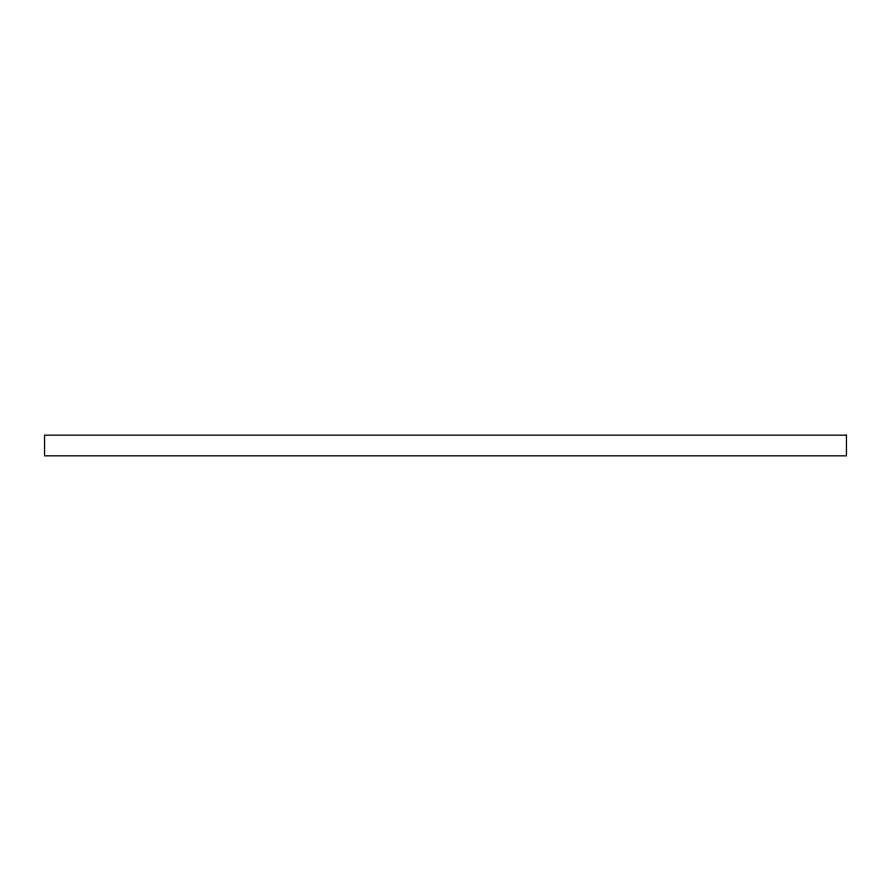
<?xml version="1.0" encoding="UTF-8"?>
<svg xmlns="http://www.w3.org/2000/svg" width="891" height="891" viewBox="0 0 891 891"><rect width="100%" height="100%" fill="white"/><g stroke="black" fill="none" stroke-linecap="round" stroke-linejoin="round"><path stroke-width="1.34" d="M846.45 435.164L44.55 435.164L44.55 455.836L846.45 455.836L846.45 435.164"/></g></svg>
